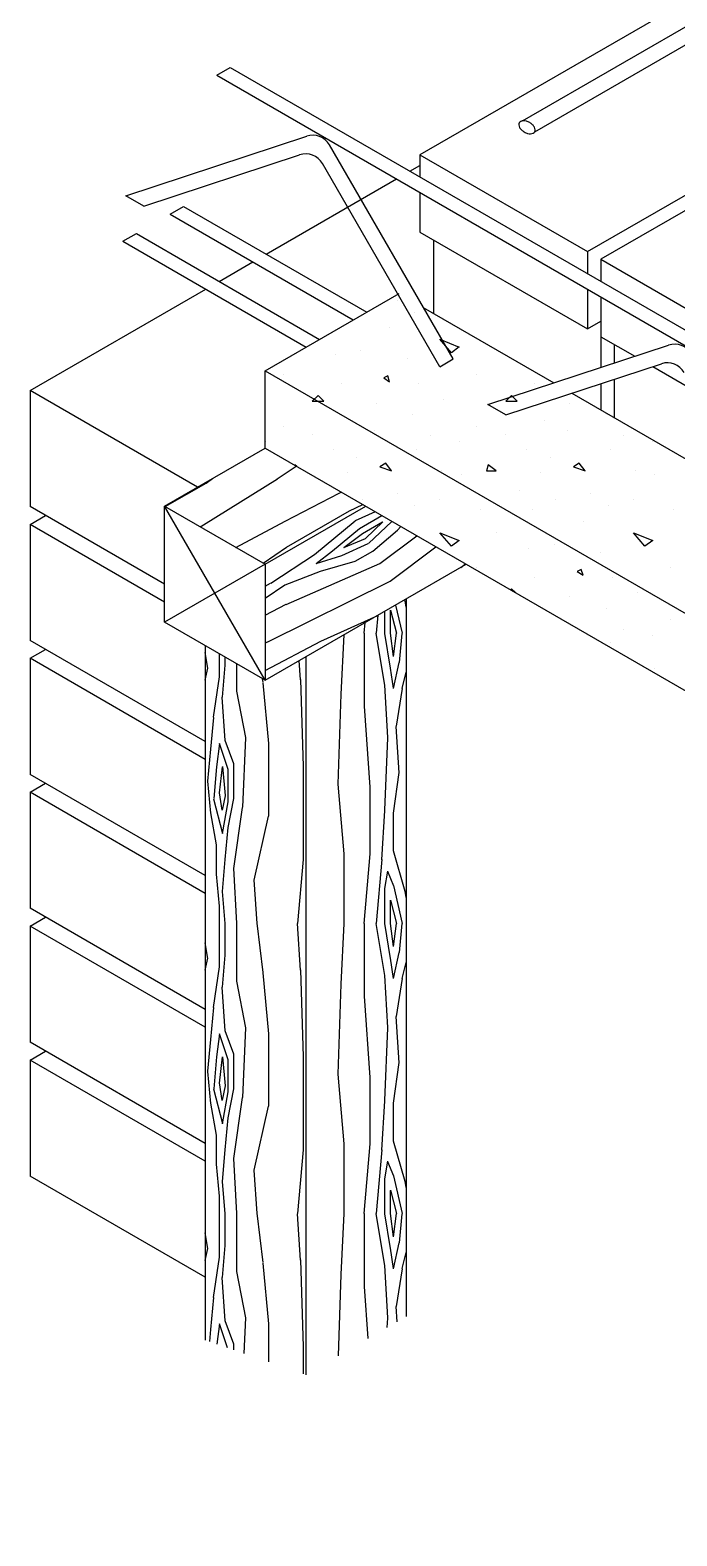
# Model space of a CAD drawing. Header units: inches. Extents: x -370 to 18, y -197 to 199.
# Drawn here: x -241.581 to -239.908, y -8.498 to -4.602 of the extents above; entities that cross this region are included whole.
import ezdxf

# ---------------------------------------------------------------- set-up
doc = ezdxf.new("R2010")
doc.units = ezdxf.units.IN
doc.header["$MEASUREMENT"] = 0
doc.layers.add('DETALLE', color=1, linetype='Continuous')
doc.layers.add('ROTULACION', color=2, linetype='Continuous')

# ---------------------------------------------------------------- blocks, each defined once
blk = doc.blocks.new('*X534')
at = {"color": 0}
for p, q in [((133.25, 43.72), (133.25, 43.72)), ((133.34, 43.66), (133.34, 43.66)), ((133.21, 43.58), (133.21, 43.58)), ((133.5299, 43.4498), (133.4699, 43.5198)), ((133.47, 43.5198), (133.57, 43.4798)), ((132.93, 43.44), (132.93, 43.44)), ((133.06, 43.46), (133.06, 43.46)), ((133.57, 43.48), (133.53, 43.45)), ((133.3, 43.42), (133.3, 43.42)), ((132.66, 43.34), (132.66, 43.34)), ((132.96, 43.29), (132.96, 43.29)), ((133.1799, 43.3199), (133.2099, 43.2999)), ((133.2, 43.3301), (133.18, 43.3201)), ((133.2101, 43.3002), (133.2001, 43.3302)), ((133.36, 43.29), (133.36, 43.29)), ((133.66, 43.34), (133.66, 43.34)), ((133.96, 43.29), (133.96, 43.29)), ((132.8399, 43.2299), (132.8099, 43.1999)), ((132.8701, 43.2), (132.8401, 43.23)), ((133.49, 43.21), (133.49, 43.21)), ((133.8399, 43.2299), (133.8099, 43.1999)), ((133.8701, 43.2), (133.8401, 43.23)), ((132.81, 43.2), (132.87, 43.2)), ((133.14, 43.19), (133.14, 43.19)), ((133.33, 43.13), (133.33, 43.13)), ((133.81, 43.2), (133.87, 43.2)), ((134.14, 43.19), (134.14, 43.19)), ((134.33, 43.13), (134.33, 43.13)), ((132.66, 43.07), (132.66, 43.07)), ((133.01, 43.1), (133.01, 43.1)), ((133.13, 43.05), (133.13, 43.05)), ((133.66, 43.07), (133.66, 43.07)), ((134.01, 43.1), (134.01, 43.1)), ((134.13, 43.05), (134.13, 43.05)), ((132.57, 42.99), (132.57, 42.99)), ((132.81, 43.03), (132.81, 43.03)), ((133.42, 43.02), (133.42, 43.02)), ((133.57, 42.99), (133.57, 42.99)), ((133.81, 43.03), (133.81, 43.03)), ((134.42, 43.02), (134.42, 43.02)), ((134.57, 42.99), (134.57, 42.99)), ((132.92, 42.95), (132.92, 42.95)), ((133.04, 42.91), (133.04, 42.91)), ((133.35, 42.95), (133.35, 42.95)), ((133.92, 42.95), (133.92, 42.95)), ((134.04, 42.91), (134.04, 42.91)), ((134.35, 42.95), (134.35, 42.95)), ((132.72, 42.8699), (132.7195, 42.8685)), ((132.7305, 42.8621), (132.72, 42.87)), ((132.99, 42.83), (132.99, 42.83)), ((133.19, 42.8801), (133.16, 42.8601)), ((133.1601, 42.8601), (133.2201, 42.8401)), ((133.22, 42.84), (133.19, 42.88)), ((133.48, 42.84), (133.48, 42.84)), ((133.58, 42.82), (133.58, 42.82)), ((133.72, 42.8699), (133.71, 42.8399)), ((133.71, 42.84), (133.76, 42.84)), ((133.76, 42.84), (133.72, 42.87)), ((133.99, 42.83), (133.99, 42.83)), ((134.19, 42.8801), (134.16, 42.8601)), ((134.1601, 42.8601), (134.2201, 42.8401)), ((134.22, 42.84), (134.19, 42.88)), ((134.48, 42.84), (134.48, 42.84)), ((134.58, 42.82), (134.58, 42.82)), ((133.88, 42.74), (133.88, 42.74)), ((133.07, 42.69), (133.07, 42.69)), ((133.25, 42.72), (133.25, 42.72)), ((133.34, 42.66), (133.34, 42.66)), ((133.47, 42.69), (133.47, 42.69)), ((134.07, 42.69), (134.07, 42.69)), ((134.25, 42.72), (134.25, 42.72)), ((134.34, 42.66), (134.34, 42.66)), ((134.47, 42.69), (134.47, 42.69)), ((133.68, 42.64), (133.68, 42.64)), ((133.95, 42.64), (133.95, 42.64)), ((134.68, 42.64), (134.68, 42.64)), ((133.5299, 42.4498), (133.4699, 42.5198)), ((133.47, 42.5198), (133.57, 42.4798)), ((133.76, 42.52), (133.76, 42.52)), ((134.21, 42.58), (134.21, 42.58)), ((134.5299, 42.4498), (134.4699, 42.5198)), ((134.47, 42.5198), (134.57, 42.4798)), ((133.57, 42.48), (133.53, 42.45)), ((133.93, 42.44), (133.93, 42.44)), ((134.06, 42.46), (134.06, 42.46)), ((134.57, 42.48), (134.53, 42.45)), ((134.3, 42.42), (134.3, 42.42)), ((133.66, 42.34), (133.66, 42.34)), ((133.96, 42.29), (133.96, 42.29)), ((134.1799, 42.3199), (134.2099, 42.2999)), ((134.2, 42.3301), (134.18, 42.3201)), ((134.2101, 42.3002), (134.2001, 42.3302)), ((134.36, 42.29), (134.36, 42.29)), ((134.66, 42.34), (134.66, 42.34)), ((133.8399, 42.2299), (133.8347, 42.2246)), ((133.8601, 42.2099), (133.8401, 42.23)), ((134.49, 42.21), (134.49, 42.21)), ((134.14, 42.19), (134.14, 42.19)), ((134.33, 42.13), (134.33, 42.13)), ((134.66, 42.07), (134.66, 42.07)), ((134.42, 42.02), (134.42, 42.02)), ((134.57, 41.99), (134.57, 41.99)), ((134.35, 41.95), (134.35, 41.95)), ((134.58, 41.82), (134.58, 41.82))]:
    blk.add_line(p, q, dxfattribs=at)
blk = doc.blocks.new('*X527')
at = {"color": 0}
for p, q in [((133.185, 42), (133.185, 42.1137)), ((133.215, 42), (133.215, 42.12)), ((133.2152, 42.1202), (133.2452, 42.0002)), ((133.241, 42.146), (133.2746, 42.0004)), ((133.2904, 42.1652), (133.2881, 42.1732)), ((133.296, 42.1347), (133.2903, 42.1659)), ((133.0792, 41.9998), (133.0838, 42.0553)), ((133.1488, 42.0928), (133.1404, 42.0003)), ((132.9596, 41.6854), (132.9742, 41.992)), ((133.08, 41.625), (133.08, 42)), ((133.185, 41.73), (133.14, 42)), ((133.2151, 41.8193), (133.1851, 41.9993)), ((133.2303, 41.8801), (133.2153, 42.0001)), ((133.2302, 41.8799), (133.2452, 41.9999)), ((133.2603, 41.849), (133.2753, 41.999)), ((132.2701, 41.8193), (132.2567, 41.8997)), ((132.33, 41.775), (132.33, 41.8933)), ((132.2567, 41.7581), (132.27, 41.8201)), ((132.3454, 41.6703), (132.3604, 41.8353)), ((132.36, 41.835), (132.36, 41.876)), ((132.42, 41.7), (132.42, 41.8414)), ((132.7495, 41.7587), (132.7432, 41.8587)), ((133.2296, 41.7154), (133.2146, 41.8204)), ((133.2296, 41.7145), (133.2596, 41.8495)), ((132.2997, 41.5654), (132.3297, 41.7754)), ((132.5557, 41.7467), (132.5536, 41.7642)), ((132.5864, 41.4294), (132.5564, 41.7444)), ((132.7656, 41.3105), (132.7506, 41.7605)), ((133.1999, 41.4614), (133.1849, 41.7314)), ((133.2752, 41.7152), (133.296, 41.7983)), ((132.36, 41.4448), (132.345, 41.6698)), ((132.4659, 41.4609), (132.4209, 41.7009)), ((132.9438, 41.2206), (132.9588, 41.6856)), ((133.2457, 41.5195), (133.2757, 41.7145)), ((133.11, 41.2037), (133.08, 41.6237)), ((132.2854, 41.4003), (132.3004, 41.5653)), ((133.2595, 41.2787), (133.2445, 41.5187)), ((132.3302, 41.4299), (132.3152, 41.3099)), ((132.3751, 41.2949), (132.3301, 41.4299)), ((132.4049, 41.3248), (132.3599, 41.4448)), ((132.4514, 41.1002), (132.4664, 41.4602)), ((132.585, 41.055), (132.585, 41.43)), ((133.1849, 41.0849), (133.1999, 41.4599)), ((132.2704, 41.2353), (132.2854, 41.4003)), ((132.3154, 41.3103), (132.3004, 41.1453)), ((132.3305, 41.1746), (132.3455, 41.3096)), ((132.3453, 41.3111), (132.3603, 41.1611)), ((132.375, 41.13), (132.375, 41.295)), ((132.405, 41.145), (132.405, 41.325)), ((132.765, 40.83), (132.765, 41.31)), ((133.2297, 41.0704), (133.2597, 41.2804)), ((132.2854, 41.0697), (132.2704, 41.2347)), ((132.9742, 40.8602), (132.9442, 41.2202)), ((133.11, 40.86), (133.11, 41.205)), ((132.3003, 41.1448), (132.3453, 40.9648)), ((132.345, 41.085), (132.33, 41.175)), ((132.36, 41.1604), (132.345, 41.0854)), ((132.3452, 40.9642), (132.3752, 41.1292)), ((132.375, 40.9954), (132.405, 41.1454)), ((132.3153, 40.9059), (132.2853, 41.0709)), ((132.4046, 40.7846), (132.4496, 41.0996)), ((132.5093, 40.7244), (132.5843, 41.0544)), ((133.1699, 40.8286), (133.1849, 41.0836)), ((133.23, 40.875), (133.23, 41.07)), ((132.3604, 40.8303), (132.3754, 40.9953)), ((132.315, 40.755), (132.315, 40.905)), ((133.2904, 40.6651), (133.2304, 40.8751)), ((132.3454, 40.6653), (132.3604, 40.8303)), ((132.7354, 40.5003), (132.7654, 40.8303)), ((132.975, 40.5), (132.975, 40.86)), ((133.0792, 40.4998), (133.1092, 40.8598)), ((133.1704, 40.8303), (133.1404, 40.5003)), ((132.3304, 40.5897), (132.3154, 40.7547)), ((132.4204, 40.5004), (132.4054, 40.7854)), ((132.525, 40.4998), (132.51, 40.7248)), ((133.185, 40.6801), (133.2, 40.7701)), ((133.1997, 40.77), (133.2297, 40.695)), ((132.3604, 40.4997), (132.3454, 40.6647)), ((133.185, 40.5), (133.185, 40.68)), ((133.2296, 40.6954), (133.2746, 40.5004)), ((133.296, 40.6347), (133.2903, 40.6659)), ((132.33, 40.5), (132.33, 40.59)), ((133.215, 40.5), (133.215, 40.62)), ((133.2152, 40.6202), (133.2452, 40.5002)), ((132.33, 40.275), (132.33, 40.5)), ((132.36, 40.335), (132.36, 40.5)), ((132.42, 40.2), (132.42, 40.5)), ((132.5557, 40.2467), (132.5257, 40.5017)), ((132.7495, 40.2587), (132.7345, 40.4987)), ((132.9596, 40.1854), (132.9746, 40.5004)), ((133.08, 40.125), (133.08, 40.5)), ((133.185, 40.23), (133.14, 40.5)), ((133.2151, 40.3193), (133.1851, 40.4993)), ((133.2303, 40.3801), (133.2153, 40.5001)), ((133.2302, 40.3799), (133.2452, 40.4999)), ((133.2603, 40.349), (133.2753, 40.499)), ((132.2701, 40.3193), (132.2567, 40.3997)), ((132.3454, 40.1703), (132.3604, 40.3353)), ((133.2296, 40.2145), (133.2596, 40.3495)), ((132.2567, 40.2581), (132.27, 40.3201)), ((132.2997, 40.0654), (132.3297, 40.2754)), ((132.7656, 39.8105), (132.7506, 40.2605)), ((133.2296, 40.2154), (133.2146, 40.3204)), ((133.2752, 40.2152), (133.296, 40.2983)), ((132.36, 39.9448), (132.345, 40.1698)), ((132.4659, 39.9609), (132.4209, 40.2009)), ((132.5864, 39.9294), (132.5564, 40.2444)), ((132.9438, 39.7206), (132.9588, 40.1856)), ((133.1999, 39.9614), (133.1849, 40.2314)), ((133.2457, 40.0195), (133.2757, 40.2145)), ((133.11, 39.7037), (133.08, 40.1237)), ((132.2854, 39.9003), (132.3004, 40.0653)), ((133.2595, 39.7787), (133.2445, 40.0187)), ((132.4049, 39.8248), (132.3599, 39.9448)), ((132.4514, 39.6002), (132.4664, 39.9602)), ((133.1849, 39.5849), (133.1999, 39.9599)), ((132.2704, 39.7353), (132.2854, 39.9003)), ((132.3302, 39.9299), (132.3152, 39.8099)), ((132.3751, 39.7949), (132.3301, 39.9299)), ((132.585, 39.555), (132.585, 39.93)), ((132.3154, 39.8103), (132.3004, 39.6453)), ((132.3305, 39.6746), (132.3455, 39.8096)), ((132.3453, 39.8111), (132.3603, 39.6611)), ((132.375, 39.63), (132.375, 39.795)), ((132.405, 39.645), (132.405, 39.825)), ((132.765, 39.33), (132.765, 39.81)), ((133.2297, 39.5704), (133.2597, 39.7804)), ((132.2854, 39.5697), (132.2704, 39.7347)), ((132.9742, 39.3602), (132.9442, 39.7202)), ((133.11, 39.36), (133.11, 39.705)), ((132.3003, 39.6448), (132.3453, 39.4648)), ((132.345, 39.585), (132.33, 39.675)), ((132.36, 39.6604), (132.345, 39.5854)), ((132.3452, 39.4642), (132.3752, 39.6292)), ((132.375, 39.4954), (132.405, 39.6454)), ((132.3153, 39.4059), (132.2853, 39.5709)), ((132.4046, 39.2846), (132.4496, 39.5996)), ((132.5093, 39.2244), (132.5843, 39.5544)), ((133.1699, 39.3286), (133.1849, 39.5836)), ((133.23, 39.375), (133.23, 39.57)), ((132.3604, 39.3303), (132.3754, 39.4953)), ((132.315, 39.255), (132.315, 39.405)), ((132.3454, 39.1653), (132.3604, 39.3303)), ((132.7354, 39.0003), (132.7654, 39.3303)), ((132.975, 39), (132.975, 39.36)), ((133.0792, 38.9998), (133.1092, 39.3598)), ((133.1704, 39.3303), (133.1404, 39.0003)), ((133.2904, 39.1651), (133.2304, 39.3751)), ((132.3304, 39.0897), (132.3154, 39.2547)), ((132.4204, 39.0004), (132.4054, 39.2854)), ((133.185, 39.1801), (133.2, 39.2701)), ((133.1997, 39.27), (133.2297, 39.195)), ((132.3604, 38.9997), (132.3454, 39.1647)), ((132.525, 38.9998), (132.51, 39.2248)), ((133.185, 39), (133.185, 39.18)), ((133.2296, 39.1954), (133.2746, 39.0004)), ((133.296, 39.1346), (133.2903, 39.1659)), ((132.33, 39), (132.33, 39.09)), ((133.215, 39), (133.215, 39.12)), ((133.2152, 39.1202), (133.2452, 39.0002)), ((132.33, 38.775), (132.33, 39)), ((132.36, 38.835), (132.36, 39)), ((132.42, 38.7), (132.42, 39)), ((132.5557, 38.7467), (132.5257, 39.0017)), ((132.9596, 38.6854), (132.9746, 39.0004)), ((133.08, 38.625), (133.08, 39)), ((133.185, 38.73), (133.14, 39)), ((133.2303, 38.8801), (133.2153, 39.0001)), ((133.2302, 38.8799), (133.2452, 38.9999)), ((132.7495, 38.7587), (132.7345, 38.9987)), ((133.2151, 38.8193), (133.1851, 38.9993)), ((133.2603, 38.849), (133.2753, 38.999)), ((132.2701, 38.8193), (132.2567, 38.8997)), ((133.2296, 38.7145), (133.2596, 38.8495)), ((132.2567, 38.7581), (132.27, 38.8201)), ((132.2997, 38.5654), (132.3297, 38.7754)), ((132.3454, 38.6703), (132.3604, 38.8353)), ((133.2296, 38.7154), (133.2146, 38.8204)), ((133.2752, 38.7152), (133.296, 38.7983)), ((132.4659, 38.4609), (132.4209, 38.7009)), ((132.5864, 38.4294), (132.5564, 38.7444)), ((132.7656, 38.3105), (132.7506, 38.7605)), ((133.1999, 38.4614), (133.1849, 38.7314)), ((133.2457, 38.5195), (133.2757, 38.7145)), ((132.36, 38.4448), (132.345, 38.6698)), ((132.9452, 38.2646), (132.9588, 38.6856)), ((133.0993, 38.3535), (133.08, 38.6237)), ((132.2854, 38.4003), (132.3004, 38.5653)), ((132.4588, 38.2764), (132.4664, 38.4602)), ((133.1979, 38.4105), (133.1999, 38.4599)), ((133.2494, 38.4402), (133.2445, 38.5187)), ((132.2797, 38.3381), (132.2854, 38.4003)), ((132.3302, 38.4299), (132.3172, 38.3252)), ((132.3712, 38.3066), (132.3301, 38.4299)), ((132.4049, 38.3248), (132.3599, 38.4448)), ((132.585, 38.233), (132.585, 38.43)), ((132.405, 38.295), (132.405, 38.325)), ((132.765, 38.171), (132.765, 38.31))]:
    blk.add_line(p, q, dxfattribs=at)
blk = doc.blocks.new('*X528')
at = {"color": 0}
for p, q in [((132.6293, 42.7986), (132.7275, 42.8638)), ((132.0503, 42.6548), (132.2613, 42.7767)), ((132.2476, 42.5608), (132.6298, 42.7988)), ((132.2614, 42.7761), (132.2939, 42.7993)), ((132.6697, 42.5795), (132.95, 42.724)), ((132.95, 42.7239), (132.9599, 42.7297)), ((133.0024, 42.6331), (133.071, 42.6655)), ((132.6777, 42.4455), (133.0025, 42.633)), ((132.8212, 42.407), (133.0325, 42.581)), ((133.1352, 42.6285), (133.0325, 42.581)), ((133.055, 42.542), (133.1699, 42.6084)), ((132.2303, 42.5509), (132.2474, 42.5608)), ((132.4158, 42.4438), (132.6696, 42.5797)), ((132.9139, 42.4258), (133.0548, 42.5418)), ((132.9736, 42.443), (133.0701, 42.516)), ((133.07, 42.5161), (133.1739, 42.5761)), ((133.1741, 42.576), (133.0852, 42.49)), ((133.2222, 42.5782), (133.1, 42.4643)), ((133.1229, 42.4251), (133.2508, 42.5336)), ((133.1601, 42.3601), (133.3505, 42.5042)), ((133.2505, 42.5335), (133.2682, 42.5517)), ((132.5558, 42.363), (132.6774, 42.4452)), ((132.8307, 42.3608), (132.9141, 42.4263)), ((132.9625, 42.402), (133.0999, 42.464)), ((132.9735, 42.4431), (133.085, 42.4901)), ((133.0315, 42.3726), (133.1225, 42.4251)), ((133.2124, 42.2694), (133.4495, 42.447)), ((132.5952, 42.2592), (132.8215, 42.4072)), ((132.6752, 42.1494), (133.1599, 42.3599)), ((132.8306, 42.3606), (132.9626, 42.4021)), ((132.8531, 42.3217), (133.0315, 42.3727)), ((133.5782, 42.3407), (133.6017, 42.3592)), ((132.5796, 41.9563), (133.2126, 42.2698)), ((132.6693, 42.2499), (132.8532, 42.3215)), ((132.5667, 42.2443), (132.5948, 42.2591)), ((132.5667, 42.1821), (132.6689, 42.25)), ((132.5667, 42.0931), (132.6754, 42.1497)), ((132.8546, 41.9588), (133.1484, 42.0926)), ((132.5667, 41.8079), (132.8549, 41.9587)), ((132.5667, 41.9483), (132.5794, 41.9557))]:
    blk.add_line(p, q, dxfattribs=at)

msp = doc.modelspace()

# ---------------------------------------------------------------- linework, layer by layer
at = {"layer": 'DETALLE'}
for p, q in [((-239.84742, -4.50655), (-240.57247, -4.92516)), ((-240.13909, -5.17537), (-239.37005, -4.73136)), ((-239.31053, -4.73703), (-240.10442, -5.19538)), ((-240.57247, -4.92516), (-240.57247, -4.98262)), ((-240.57247, -4.92516), (-240.13909, -5.17537)), ((-240.59859, -4.96754), (-240.57247, -4.95246)), ((-240.9702, -5.18209), (-240.63326, -4.98756)), ((-240.57247, -5.02266), (-240.57247, -5.12532)), ((-240.57247, -5.12532), (-240.13909, -5.37553)), ((-240.5378, -5.14534), (-240.5378, -5.33472)), ((-240.13909, -5.17537), (-240.13909, -5.23283)), ((-241.092, -5.25241), (-241.00487, -5.20211)), ((-240.10442, -5.19538), (-240.10442, -5.25285)), ((-240.10442, -5.19538), (-239.67105, -5.44559)), ((-241.58094, -5.5347), (-241.12667, -5.27242)), ((-240.13909, -5.27287), (-240.13909, -5.37553)), ((-240.10442, -5.29288), (-240.10442, -5.39555)), ((-240.13909, -5.37553), (-240.10442, -5.35552)), ((-240.10442, -5.35552), (-240.10442, -5.47498)), ((-240.10442, -5.39555), (-240.0168, -5.44614)), ((-240.06975, -5.41557), (-240.06975, -5.46357)), ((-239.97031, -5.47298), (-239.86114, -5.53601)), ((-240.10442, -5.51713), (-240.10442, -5.58493)), ((-240.06975, -5.50572), (-240.06975, -5.60495)), ((-241.23288, -6.0359), (-241.58094, -5.83495)), ((-240.97286, -6.28454), (-241.23288, -5.83417)), ((-241.58094, -5.88118), (-241.54091, -5.85806)), ((-240.97286, -5.98429), (-241.23288, -6.13442)), ((-241.58094, -6.22766), (-241.54091, -6.20454)), ((-241.12794, -6.48919), (-241.58094, -6.22766)), ((-241.12794, -6.78945), (-241.58094, -6.52791)), ((-241.58094, -6.57413), (-241.54091, -6.55102)), ((-241.12794, -7.13592), (-241.58094, -6.87439)), ((-241.58094, -6.92061), (-241.54091, -6.8975)), ((-241.12794, -7.4824), (-241.58094, -7.22086)), ((-241.58094, -7.26709), (-241.54091, -7.24398)), ((-241.12794, -7.82888), (-241.58094, -7.56734))]:
    msp.add_line(p, q, dxfattribs=at)
at = {"layer": 'DETALLE', "color": 3}
for p, q in [((-240.30686, -4.83723), (-239.70307, -4.48863)), ((-240.27554, -4.86537), (-239.67175, -4.51677)), ((-240.86792, -6.22396), (-240.86792, -8.08087))]:
    msp.add_line(p, q, dxfattribs=at)
at = {"layer": 'DETALLE', "color": 2}
for p, q in [((-241.09802, -4.71923), (-241.06335, -4.69921)), ((-241.06335, -4.69921), (-234.76687, -8.33448)), ((-241.09802, -4.71923), (-234.80304, -8.35363)), ((-241.33305, -5.03083), (-240.86549, -4.87692)), ((-240.48678, -5.45321), (-240.80651, -4.89943)), ((-241.28656, -5.05767), (-240.88389, -4.92512)), ((-240.52145, -5.47323), (-240.8249, -4.94763)), ((-241.28656, -5.05767), (-241.33305, -5.03083)), ((-240.97286, -5.48387), (-240.62616, -5.28371)), ((-240.56389, -5.31966), (-240.2257, -5.51491)), ((-240.52145, -5.47323), (-240.48678, -5.45321)), ((-240.39696, -5.57128), (-239.9294, -5.41737)), ((-240.97286, -5.48387), (-238.80511, -6.73542)), ((-240.97286, -5.68404), (-240.97286, -5.48387)), ((-240.35047, -5.59813), (-239.9478, -5.46557)), ((-241.58094, -5.5347), (-241.58094, -5.83495)), ((-241.14757, -5.78491), (-241.58094, -5.5347)), ((-240.17921, -5.54175), (-239.69714, -5.82008)), ((-240.35047, -5.59813), (-240.39696, -5.57128)), ((-241.23288, -5.83417), (-240.97286, -5.68404)), ((-240.97286, -5.68404), (-238.97846, -6.8355)), ((-240.97286, -5.98429), (-240.71283, -5.83417)), ((-241.23288, -6.08213), (-241.58094, -5.88118)), ((-241.58094, -5.88118), (-241.58094, -6.18143)), ((-240.97286, -6.28454), (-240.45281, -5.98429)), ((-240.60789, -6.07383), (-240.60789, -7.93074)), ((-241.12794, -6.44297), (-241.58094, -6.18143)), ((-241.58094, -6.22766), (-241.58094, -6.52791)), ((-241.12794, -6.195), (-241.12794, -7.99133)), ((-241.12794, -6.83567), (-241.58094, -6.57413)), ((-241.58094, -6.57413), (-241.58094, -6.87439)), ((-241.58094, -6.92061), (-241.58094, -7.22086)), ((-241.12794, -7.18215), (-241.58094, -6.92061)), ((-241.12794, -7.52863), (-241.58094, -7.26709)), ((-241.58094, -7.26709), (-241.58094, -7.56734))]:
    msp.add_line(p, q, dxfattribs=at)
at = {"layer": 'DETALLE', "color": 1}
for p, q in [((-241.21903, -5.07846), (-241.18436, -5.05845)), ((-241.18436, -5.05845), (-240.71018, -5.33221)), ((-241.21903, -5.07846), (-240.74485, -5.35223)), ((-241.34082, -5.14878), (-241.30615, -5.12876)), ((-241.30615, -5.12876), (-240.83197, -5.40253)), ((-241.34082, -5.14878), (-240.86664, -5.42255))]:
    msp.add_line(p, q, dxfattribs=at)
at = {"layer": 'DETALLE', "color": 4}
for p, q in [((-241.23288, -5.83417), (-240.97286, -5.98429)), ((-241.23288, -6.13442), (-241.23288, -5.83417)), ((-240.97286, -5.98429), (-240.97286, -6.28454)), ((-240.97286, -6.28454), (-241.23288, -6.13442))]:
    msp.add_line(p, q, dxfattribs=at)
at = {"layer": 'DETALLE', "color": 3}
msp.add_lwpolyline([(-240.27554, -4.86537, 0.1508245), (-240.27439, -4.86032, 0.1070144), (-240.27644, -4.85339, 0.0749501), (-240.2811, -4.84728, 0.0616619), (-240.28854, -4.84166, 0.0616619), (-240.29713, -4.83803, 0.0749501), (-240.30475, -4.83705, 0.1070144), (-240.31178, -4.83873, 0.1508245), (-240.31558, -4.84226, 0.1508245), (-240.31673, -4.84731, 0.1070144), (-240.31467, -4.85423, 0.0749501), (-240.31001, -4.86035, 0.0616619), (-240.30257, -4.86597, 0.0616619), (-240.29399, -4.8696, 0.0749501), (-240.28636, -4.87058, 0.1070144), (-240.27934, -4.8689, 0.1508245)], format="xyb", close=True, dxfattribs=at)
at = {"layer": 'DETALLE', "color": 2}
for centre in [(-240.84984, -4.92445), (-240.86824, -4.97265), (-239.91375, -5.4649), (-239.93215, -5.5131)]:
    msp.add_arc(centre, 0.05004, 30, 108.22079, dxfattribs=at)
at = {"layer": 'ROTULACION'}
for points in [[(-239.97287, -5.84293, 0, 0.0417, 0), (-240.01303, -5.72445, 0, 0, 0), (-240.7934, -3.42214, 0, 0, 0), (-241.06691, -3.42214, 0, 0, 0), (-241.06699, -3.42214, 0, 0, 0)], [(-239.70083, -7.66746, 0, 0.0417, 0), (-239.74327, -7.78514, 0, 0, 0), (-240.04793, -8.63003, 0, 0, 0), (-240.32786, -8.63003, 0, 0, 0), (-240.32793, -8.63003, 0, 0, 0)]]:
    msp.add_lwpolyline(points, format="xyseb", dxfattribs=at)

# ---------------------------------------------------------------- block references
at = {"color": 1, "xscale": 0.5004194517706821, "yscale": 0.5004194517706821, "zscale": 0.5004194517706821}
for name in ['*X534', '*X528', '*X527']:
    msp.add_blockref(name, (-307.31179, -27.18042), dxfattribs=at)

doc.saveas('drawing.dxf')
